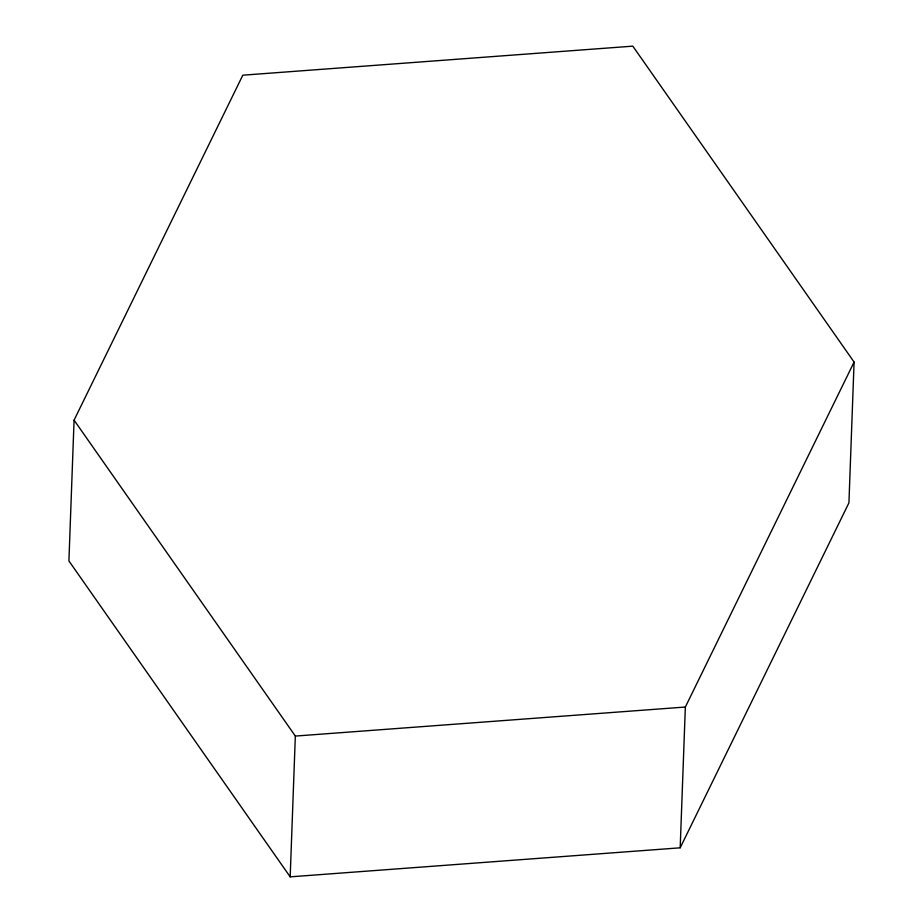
<?xml version="1.0" encoding="UTF-8"?>
<svg xmlns="http://www.w3.org/2000/svg" width="923" height="923" viewBox="0 0 923 923"><rect width="100%" height="100%" fill="white"/><g stroke="black" fill="none" stroke-linecap="round" stroke-linejoin="round"><path stroke-width="1.38" d="M74.071 420.15L68.913 560.93L290.18 876.85L680.182 847.81L848.929 502.85L854.087 362.07L632.82 46.15L242.818 75.19L74.071 420.15L295.337 736.069L290.18 876.85M680.182 847.81L685.351 707.03L854.087 362.07M295.337 736.069L685.351 707.03"/></g></svg>
